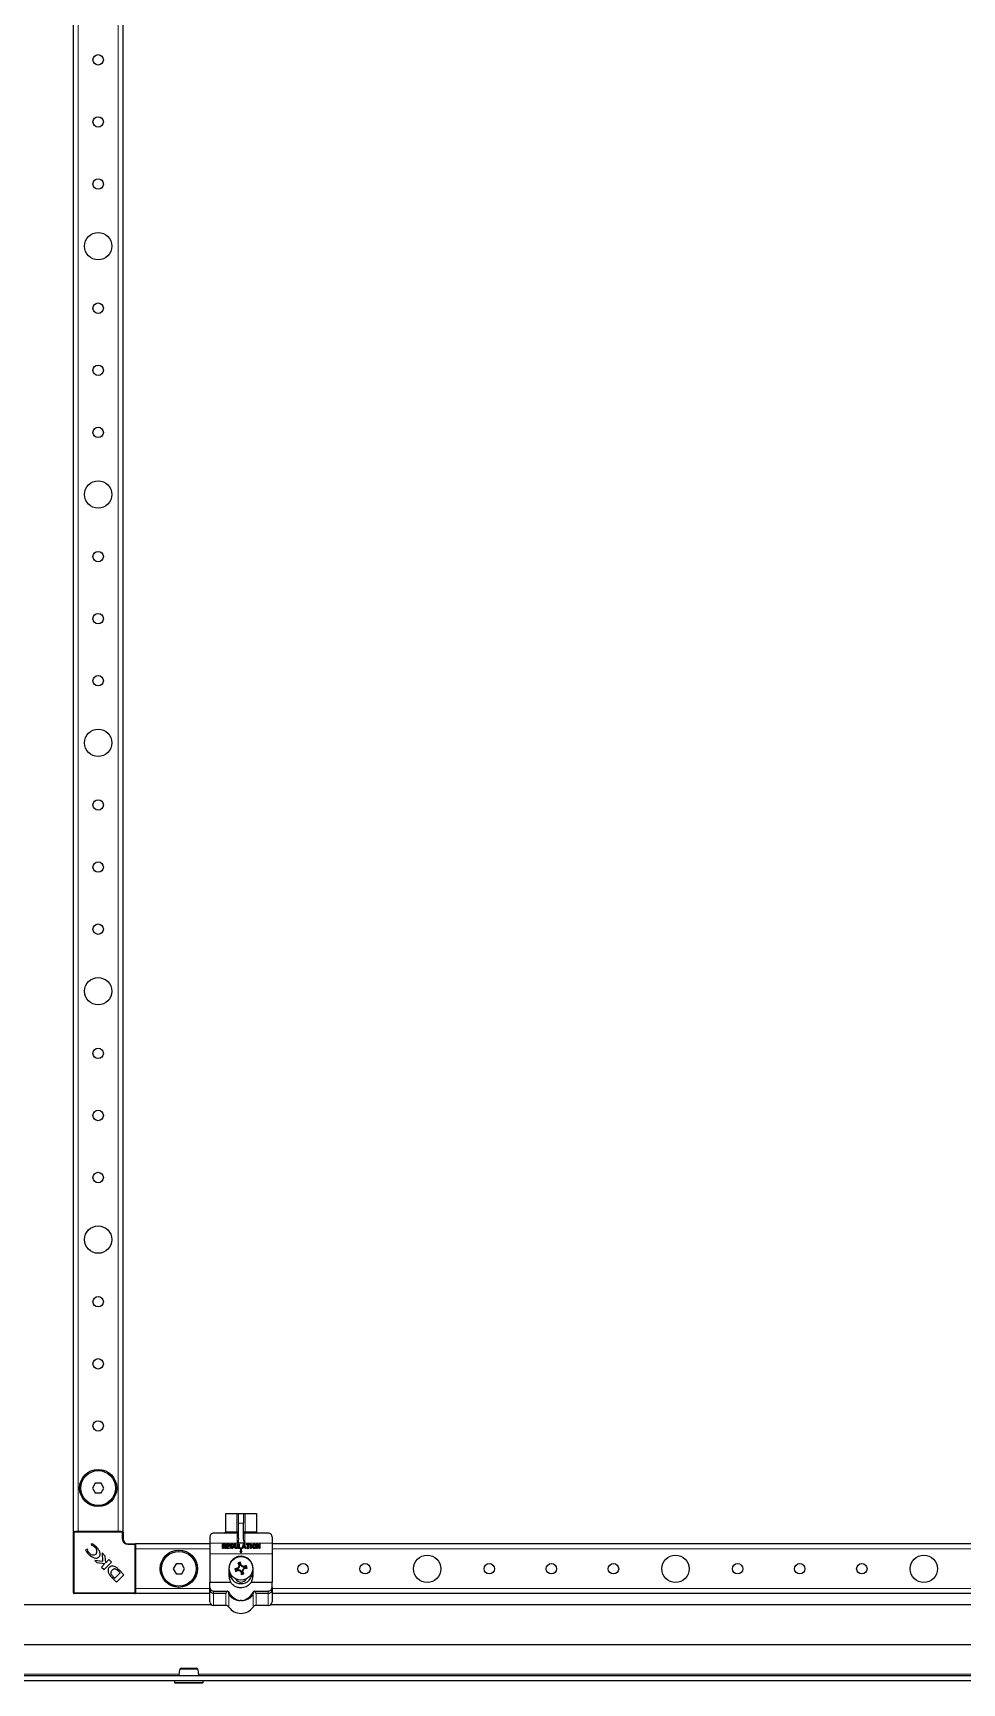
# Model space of a CAD drawing. Header units: millimetres. Extents: x -1685 to 3654, y -1920 to 1219.
# Drawn here: x -503 to -129, y -1093 to -428 of the extents above; entities that cross this region are included whole.
import ezdxf

# ---------------------------------------------------------------- set-up
doc = ezdxf.new("R2010")
doc.units = ezdxf.units.MM

msp = doc.modelspace()

# ---------------------------------------------------------------- linework, layer by layer
at = {"color": 7, "linetype": 'Continuous', "lineweight": 25}
for p, q in [((-486.59, -1031.67), (-486.59, 803.33)), ((-466.59, -1031.67), (-466.59, 803.33)), ((-477.74, -1012.17), (-478.89, -1014.17)), ((-478.89, -1014.17), (-477.74, -1016.17)), ((-475.43, -1012.17), (-477.74, -1012.17)), ((-477.74, -1016.17), (-475.43, -1016.17)), ((-474.28, -1014.17), (-475.43, -1012.17)), ((-475.43, -1016.17), (-474.28, -1014.17)), ((-425.34, -1024.37), (-425.34, -1031.87)), ((-425.34, -1024.37), (-420.81, -1024.37)), ((-420.81, -1024.37), (-420.09, -1024.37)), ((-420.09, -1024.37), (-418.09, -1024.37)), ((-420.09, -1028.37), (-420.09, -1024.37)), ((-420.09, -1034.31), (-420.09, -1028.37)), ((-418.09, -1024.37), (-418.09, -1028.37)), ((-418.09, -1024.37), (-417.36, -1024.37)), ((-418.09, -1034.31), (-418.09, -1028.37)), ((-417.36, -1024.37), (-412.84, -1024.37)), ((-412.84, -1024.37), (-412.84, -1031.87)), ((-486.29, -1031.67), (-486.59, -1031.67)), ((-486.59, -1056.37), (-486.59, -1031.97)), ((-486.29, -1031.67), (-485.64, -1031.67)), ((-484.59, -1031.67), (-485.64, -1031.67)), ((-468.59, -1031.67), (-484.59, -1031.67)), ((-467.53, -1031.67), (-468.59, -1031.67)), ((-467.53, -1031.67), (-466.89, -1031.67)), ((-466.59, -1031.67), (-466.89, -1031.67)), ((-466.59, -1031.97), (-466.59, -1034.67)), ((-431.59, -1033.87), (-431.59, -1036.37)), ((-420.59, -1032.37), (-430.09, -1032.37)), ((-408.09, -1032.37), (-417.59, -1032.37)), ((-406.59, -1033.87), (-406.59, -1036.37)), ((-481.04, -1038.73), (-481.73, -1039.07)), ((-480.9, -1038.87), (-481.04, -1038.73)), ((-478.96, -1036.67), (-479.47, -1036.92)), ((-479.47, -1036.92), (-479.36, -1037.03)), ((-475, -1040.3), (-474.82, -1043.77)), ((-473.71, -1041.58), (-475, -1040.3)), ((-473.54, -1044.24), (-473.71, -1041.58)), ((-464.59, -1036.67), (-461.89, -1036.67)), ((-431.59, -1036.67), (-461.59, -1036.67)), ((-461.59, -1036.67), (-461.59, -1036.97)), ((-461.59, -1036.97), (-461.59, -1037.62)), ((-461.59, -1037.62), (-461.59, -1038.67)), ((-461.59, -1038.67), (-461.59, -1054.67)), ((-431.59, -1036.37), (-431.59, -1040.62)), ((-431.59, -1040.62), (-431.59, -1052.12)), ((-426.49, -1038.38), (-426.49, -1036.72)), ((-426.49, -1036.72), (-425.74, -1036.72)), ((-425.73, -1036.98), (-426.23, -1036.98)), ((-426.23, -1036.98), (-426.23, -1037.49)), ((-426.23, -1037.49), (-425.64, -1037.49)), ((-425.94, -1037.75), (-426.23, -1037.75)), ((-426.23, -1037.75), (-426.23, -1038.38)), ((-425.45, -1038.46), (-425.94, -1037.75)), ((-425.63, -1037.75), (-425.23, -1038.32)), ((-424.89, -1038.49), (-424.89, -1036.72)), ((-424.89, -1036.72), (-423.82, -1036.72)), ((-423.82, -1038.49), (-424.89, -1038.49)), ((-423.82, -1036.98), (-424.62, -1036.98)), ((-424.62, -1036.98), (-424.62, -1037.39)), ((-424.62, -1037.39), (-423.88, -1037.39)), ((-423.88, -1037.66), (-424.62, -1037.66)), ((-424.62, -1037.66), (-424.62, -1038.23)), ((-424.62, -1038.23), (-423.82, -1038.23)), ((-422.55, -1037.56), (-422.06, -1037.56)), ((-422.35, -1037.82), (-422.55, -1037.82)), ((-422.06, -1037.56), (-422.06, -1037.86)), ((-421.63, -1037.91), (-421.63, -1036.83)), ((-421.36, -1036.83), (-421.36, -1037.91)), ((-420.62, -1037.89), (-420.62, -1036.83)), ((-420.36, -1036.83), (-420.36, -1037.9)), ((-420.07, -1038.52), (-420.07, -1036.86)), ((-419, -1038.52), (-420.07, -1038.52)), ((-419.8, -1036.86), (-419.8, -1038.25)), ((-419.8, -1038.25), (-419.01, -1038.25)), ((-419.59, -1039.72), (-419.09, -1040.22)), ((-419.34, -1039.72), (-419.59, -1039.72)), ((-418.84, -1038.72), (-419.34, -1038.72)), ((-419.34, -1038.72), (-419.34, -1039.72)), ((-419.09, -1040.22), (-418.59, -1039.72)), ((-418.84, -1039.72), (-418.84, -1038.72)), ((-418.59, -1039.72), (-418.84, -1039.72)), ((-418.65, -1038.34), (-418.07, -1036.81)), ((-418.31, -1038.18), (-418.4, -1038.43)), ((-417.5, -1038.18), (-418.31, -1038.18)), ((-417.91, -1037.05), (-418.22, -1037.92)), ((-418.22, -1037.92), (-417.59, -1037.92)), ((-417.59, -1037.92), (-417.91, -1037.05)), ((-417.75, -1036.83), (-417.16, -1038.34)), ((-417.4, -1038.42), (-417.5, -1038.18)), ((-416.82, -1036.72), (-415.7, -1036.72)), ((-416.4, -1036.98), (-416.82, -1036.98)), ((-416.4, -1038.45), (-416.4, -1036.98)), ((-416.09, -1036.98), (-416.09, -1038.45)), ((-415.7, -1036.98), (-416.09, -1036.98)), ((-415.23, -1038.38), (-415.23, -1036.85)), ((-414.96, -1036.85), (-414.96, -1038.38)), ((-412.81, -1038.38), (-412.81, -1036.82)), ((-411.7, -1038.41), (-412.54, -1037.14)), ((-412.54, -1037.14), (-412.54, -1038.38)), ((-412.53, -1036.78), (-411.73, -1038.01)), ((-411.73, -1038.01), (-411.73, -1036.83)), ((-411.46, -1036.83), (-411.46, -1038.39)), ((-406.59, -1036.37), (-406.59, -1040.62)), ((173.41, -1036.67), (-406.59, -1036.67)), ((-406.59, -1040.62), (-406.59, -1052.12)), ((-477.92, -1043.3), (-477.12, -1044.09)), ((-474.82, -1043.77), (-477.92, -1043.3)), ((-477.12, -1044.09), (-473.85, -1044.58)), ((-473.85, -1044.58), (-475.24, -1045.97)), ((-475.24, -1045.97), (-474.2, -1047.02)), ((-474.2, -1047.02), (-471.24, -1044.06)), ((-472.29, -1043), (-473.54, -1044.24)), ((-471.24, -1044.06), (-472.29, -1043)), ((-469.89, -1050.5), (-467.71, -1048.32)), ((-469.19, -1052.02), (-466.23, -1049.06)), ((-467.71, -1048.32), (-468.39, -1047.66)), ((-468.12, -1047.17), (-468.14, -1047.15)), ((-466.23, -1049.06), (-468.12, -1047.17)), ((-445.24, -1044.67), (-446.39, -1046.67)), ((-446.39, -1046.67), (-445.24, -1048.67)), ((-442.93, -1044.67), (-445.24, -1044.67)), ((-445.24, -1048.67), (-442.93, -1048.67)), ((-441.78, -1046.67), (-442.93, -1044.67)), ((-442.93, -1048.67), (-441.78, -1046.67)), ((-423.94, -1046.52), (-423.94, -1049.52)), ((-423.74, -1048.02), (-423.94, -1048.02)), ((-421.29, -1046.85), (-421.55, -1046.66)), ((-421.29, -1046.85), (-420.49, -1046.82)), ((-421.12, -1047.43), (-421.29, -1046.85)), ((-421.12, -1047.43), (-421.24, -1047.73)), ((-420.43, -1047.03), (-421.12, -1047.43)), ((-420.49, -1046.82), (-420.59, -1046.59)), ((-420.49, -1046.82), (-419.82, -1046.11)), ((-420.43, -1047.03), (-420.4, -1047.27)), ((-419.49, -1047.26), (-420.43, -1047.03)), ((-419.99, -1044.48), (-420.3, -1044.36)), ((-419.82, -1046.11), (-420.03, -1046)), ((-419.99, -1044.48), (-419.41, -1044.31)), ((-419.59, -1045.17), (-419.99, -1044.48)), ((-419.59, -1045.17), (-419.83, -1045.21)), ((-419.82, -1046.11), (-419.59, -1045.17)), ((-419.49, -1047.26), (-419.61, -1047.47)), ((-418.79, -1047.93), (-419.49, -1047.26)), ((-419.41, -1044.31), (-419.22, -1044.05)), ((-419.41, -1044.31), (-419.38, -1045.11)), ((-419.38, -1045.11), (-419.16, -1045.01)), ((-419.38, -1045.11), (-418.68, -1045.78)), ((-418.79, -1047.93), (-419.01, -1048.03)), ((-418.76, -1048.72), (-418.95, -1048.99)), ((-418.76, -1048.72), (-418.79, -1047.93)), ((-418.18, -1048.55), (-418.76, -1048.72)), ((-418.68, -1045.78), (-418.57, -1045.57)), ((-418.68, -1045.78), (-417.74, -1046.01)), ((-418.35, -1046.92), (-418.58, -1047.86)), ((-418.58, -1047.86), (-418.34, -1047.83)), ((-418.58, -1047.86), (-418.18, -1048.55)), ((-417.68, -1046.22), (-418.35, -1046.92)), ((-418.35, -1046.92), (-418.14, -1047.04)), ((-418.18, -1048.55), (-417.87, -1048.67)), ((-417.74, -1046.01), (-417.77, -1045.77)), ((-417.74, -1046.01), (-417.05, -1045.61)), ((-416.88, -1046.19), (-417.68, -1046.22)), ((-417.68, -1046.22), (-417.58, -1046.44)), ((-417.05, -1045.61), (-416.93, -1045.31)), ((-417.05, -1045.61), (-416.88, -1046.19)), ((-416.88, -1046.19), (-416.62, -1046.38)), ((-414.24, -1048.02), (-414.44, -1048.02)), ((-414.24, -1049.52), (-414.24, -1046.52)), ((-471.18, -1050.03), (-469.19, -1052.02)), ((-470.64, -1049.78), (-469.89, -1050.5)), ((-461.59, -1054.67), (-461.59, -1055.72)), ((-461.59, -1055.72), (-461.59, -1056.37)), ((-431.59, -1054.26), (-431.59, -1052.12)), ((-431.59, -1052.12), (-423.18, -1052.12)), ((-431.59, -1055.17), (-431.59, -1054.26)), ((-431.59, -1059.97), (-431.59, -1055.17)), ((-430.09, -1055.66), (-424.57, -1055.66)), ((-414.99, -1052.12), (-406.59, -1052.12)), ((-413.6, -1055.66), (-408.09, -1055.66)), ((-406.59, -1054.26), (-406.59, -1052.12)), ((-406.59, -1054.26), (-406.59, -1055.17)), ((-406.59, -1055.17), (-406.59, -1059.97)), ((-430.99, -1061.17), (-531.34, -1061.17)), ((-461.89, -1056.67), (-486.29, -1056.67)), ((-461.59, -1056.37), (-461.59, -1056.67)), ((-431.59, -1056.67), (-461.59, -1056.67)), ((-430.09, -1056.55), (-425.18, -1056.55)), ((-425.18, -1061.47), (-430.09, -1061.47)), ((-413, -1056.55), (-408.09, -1056.55)), ((-408.09, -1061.47), (-413, -1061.47)), ((198.91, -1061.17), (-407.19, -1061.17)), ((173.41, -1056.67), (-406.59, -1056.67)), ((-534.09, -1077.17), (198.91, -1077.17)), ((-539.79, -1089.67), (250.61, -1089.67)), ((-539.79, -1091.67), (250.61, -1091.67)), ((-445.84, -1091.67), (-445.84, -1092.42)), ((-443.09, -1092.67), (-445.59, -1092.67)), ((-434.59, -1092.67), (-443.09, -1092.67)), ((-434.34, -1092.42), (-434.34, -1091.67))]:
    msp.add_line(p, q, dxfattribs=at)
at = {"color": 8, "linetype": 'Continuous', "lineweight": 18}
for p, q in [((-484.59, -1031.67), (-484.59, 803.33)), ((-468.59, -1031.67), (-468.59, 803.33)), ((-420.81, -1031.87), (-420.81, -1024.37)), ((-418.09, -1028.37), (-420.09, -1028.37)), ((-417.36, -1024.37), (-417.36, -1031.87)), ((-486.59, -1031.97), (-486.29, -1031.97)), ((-486.29, -1031.67), (-486.29, -1031.97)), ((-486.29, -1031.97), (-486.29, -1056.37)), ((-466.89, -1031.97), (-486.29, -1031.97)), ((-466.89, -1031.67), (-466.89, -1031.97)), ((-466.89, -1034.67), (-466.89, -1031.97)), ((-466.89, -1031.97), (-466.59, -1031.97)), ((-466.59, -1034.67), (-466.89, -1034.67)), ((-425.34, -1031.87), (-420.81, -1031.87)), ((-420.81, -1031.87), (-420.09, -1031.87)), ((-420.59, -1036.37), (-420.59, -1032.37)), ((-420.09, -1036.37), (-420.09, -1034.31)), ((-418.09, -1031.87), (-417.36, -1031.87)), ((-417.59, -1032.37), (-417.59, -1036.3)), ((-417.36, -1031.87), (-412.84, -1031.87)), ((-464.59, -1036.67), (-464.59, -1036.97)), ((-461.89, -1036.97), (-464.59, -1036.97)), ((-461.89, -1036.67), (-461.89, -1036.97)), ((-461.89, -1056.37), (-461.89, -1036.97)), ((-461.89, -1036.97), (-461.59, -1036.97)), ((-431.59, -1038.67), (-461.59, -1038.67)), ((-420.59, -1036.37), (-431.59, -1036.37)), ((-406.59, -1040.62), (-431.59, -1040.62)), ((-406.59, -1036.37), (-420.09, -1036.37)), ((173.41, -1038.67), (-406.59, -1038.67)), ((-431.59, -1054.67), (-461.59, -1054.67)), ((-430.09, -1055.66), (-430.09, -1056.55)), ((-408.09, -1056.55), (-408.09, -1055.66)), ((173.41, -1054.67), (-406.59, -1054.67)), ((-486.29, -1056.37), (-486.59, -1056.37)), ((-486.29, -1056.37), (-461.89, -1056.37)), ((-486.29, -1056.37), (-486.29, -1056.67)), ((-461.89, -1056.37), (-461.89, -1056.67)), ((-461.89, -1056.37), (-461.59, -1056.37)), ((-430.09, -1056.55), (-430.09, -1061.47)), ((-425.18, -1061.47), (-425.18, -1056.55)), ((-423.94, -1057.15), (-423.94, -1062.12)), ((-414.23, -1062.12), (-414.23, -1057.15)), ((-413, -1056.55), (-413, -1061.47)), ((-408.09, -1061.47), (-408.09, -1056.55)), ((-444.06, -1089.07), (-539.49, -1089.07)), ((146.94, -1089.07), (-436.11, -1089.07)), ((-445.84, -1092.42), (-443.23, -1092.42)), ((-443.23, -1092.42), (-434.34, -1092.42))]:
    msp.add_line(p, q, dxfattribs=at)
at = {"color": 8, "linetype": 'Continuous', "lineweight": 18, "flags": 128}
for points in [[(-420.81, -1031.87), (-420.81, -1031.97), (-420.82, -1032.06), (-420.83, -1032.15), (-420.85, -1032.22), (-420.87, -1032.28), (-420.89, -1032.33), (-420.92, -1032.36), (-420.95, -1032.37)], [(-417.22, -1032.37), (-417.25, -1032.36), (-417.28, -1032.33), (-417.3, -1032.28), (-417.32, -1032.22), (-417.34, -1032.15), (-417.35, -1032.06), (-417.36, -1031.97), (-417.36, -1031.87)]]:
    msp.add_lwpolyline(points, dxfattribs=at)
at = {"color": 7, "linetype": 'Continuous', "lineweight": 25}
for centre, radius in [((-476.59, -439.17), 2.1), ((-476.59, -464.17), 2.1), ((-476.59, -489.17), 2.1), ((-476.59, -514.17), 5.5), ((-476.59, -539.17), 2.1), ((-476.59, -564.17), 2.1), ((-476.59, -589.17), 2.1), ((-476.59, -614.17), 5.5), ((-476.59, -639.17), 2.1), ((-476.59, -664.17), 2.1), ((-476.59, -689.17), 2.1), ((-476.59, -714.17), 5.5), ((-476.59, -739.17), 2.1), ((-476.59, -764.17), 2.1), ((-476.59, -789.17), 2.1), ((-476.59, -814.17), 5.5), ((-476.59, -839.17), 2.1), ((-476.59, -864.17), 2.1), ((-476.59, -889.17), 2.1), ((-476.59, -914.17), 5.5), ((-476.59, -939.17), 2.1), ((-476.59, -964.17), 2.1), ((-476.59, -989.17), 2.1), ((-476.59, -1014.17), 7.5), ((-476.59, -1014.17), 7), ((-444.09, -1046.67), 7.5), ((-444.09, -1046.67), 7), ((-419.09, -1046.52), 4.75), ((-344.09, -1046.67), 5.5), ((-244.09, -1046.67), 5.5), ((-144.09, -1046.67), 5.5), ((-394.09, -1046.67), 2.1), ((-369.09, -1046.67), 2.1), ((-319.09, -1046.67), 2.1), ((-294.09, -1046.67), 2.1), ((-269.09, -1046.67), 2.1), ((-219.09, -1046.67), 2.1), ((-194.09, -1046.67), 2.1), ((-169.09, -1046.67), 2.1)]:
    msp.add_circle(centre, radius, dxfattribs=at)
for centre, radius, start, end in [((-486.29, -1031.97), 0.3, 90, 180), ((-466.89, -1031.97), 0.3, 0, 90), ((-464.59, -1034.67), 2, 180, 270), ((-425.84, -1031.87), 0.5, 270, 0), ((-420.59, -1031.87), 0.5, 270, 0), ((-417.59, -1031.87), 0.5, 180, 270), ((-412.34, -1031.87), 0.5, 180, 270), ((-478.59, -1039.16), 1.97, 218.45405, 305.887), ((-478.99, -1039.59), 1.94, 323.30966, 52.34638), ((-461.89, -1036.97), 0.3, 0, 90), ((-467.98, -1046.37), 4.87, 200.34448, 228.77765), ((-466.16, -1045.59), 6.12, 216.98881, 223.07444), ((-419.09, -1048.02), 4.65, 180, 0), ((-416.53, -1115.52), 69.05, 93.37692, 94.17677), ((-349.52, -1026.23), 74.88, 195.834, 196.69066), ((-454.03, -986.96), 69.05, 298.34789, 299.14773), ((-365.22, -1098.07), 75.61, 136.47108, 137.0889), ((-401.38, -974.09), 75.61, 255.43576, 256.05358), ((-398.79, -1116.09), 74.88, 105.834, 106.69066), ((-359.53, -1011.58), 69.05, 208.34789, 209.14773), ((-346.65, -1064.22), 75.61, 165.43576, 166.05358), ((-367.53, -992.65), 75.61, 226.47108, 227.0889), ((-488.09, -1049.08), 69.05, 3.37692, 4.17677), ((-470.64, -1100.39), 75.61, 46.47108, 47.0889), ((-350.09, -1043.96), 69.05, 183.37692, 184.17677), ((-439.38, -976.95), 74.88, 285.834, 286.69066), ((-436.79, -1118.95), 75.61, 75.43576, 76.05358), ((-491.52, -1028.82), 75.61, 345.43576, 346.05358), ((-478.64, -1081.46), 69.05, 28.34789, 29.14773), ((-472.96, -994.97), 75.61, 316.47108, 317.0889), ((-384.15, -1106.07), 69.05, 118.34789, 119.14773), ((-421.65, -977.52), 69.05, 273.37692, 274.17677), ((-488.65, -1066.81), 74.88, 15.834, 16.69066), ((-419.09, -1049.52), 2.5, 209.1764, 330.8236), ((-486.29, -1056.37), 0.3, 180, 270), ((-461.89, -1056.37), 0.3, 270, 0), ((-430.09, -1059.97), 1.5, 180, 270), ((-425.18, -1062.97), 1.5, 34.56043, 90), ((-419.09, -1058.77), 5.89, 214.56043, 325.43957), ((-413, -1062.97), 1.5, 90, 145.43957), ((-408.09, -1059.97), 1.5, 270, 0), ((-443.2, -1087.17), 0.5, 89.96367, 164.83397), ((-436.97, -1087.17), 0.5, 15.24646, 90.04596), ((-445.59, -1092.42), 0.25, 180, 270), ((-434.59, -1092.42), 0.25, 270, 0)]:
    msp.add_arc(centre, radius, start, end, dxfattribs=at)
at = {"color": 8, "linetype": 'Continuous', "lineweight": 18}
msp.add_arc((-464.59, -1034.67), 2.3, 180, 270, dxfattribs=at)
at = {"color": 7, "linetype": 'Continuous', "lineweight": 25}
msp.add_ellipse((15009.09, -1036.37), major_axis=(15429.18, 0), ratio=0.000259, start_param=3.123591, end_param=3.141593, dxfattribs=at)
for points, knots in [([(-430.09, -1032.37), (-430.09, -1032.37), (-430.16, -1032.37), (-430.51, -1032.39), (-431.04, -1032.63), (-431.5, -1033.21), (-431.56, -1033.68), (-431.59, -1033.87)], [0, 0, 0, 0, 0.003231, 0.101221, 0.514725, 0.80586, 1, 1, 1, 1]), ([(-420.09, -1034.31), (-420.12, -1034.64), (-420.2, -1035.35), (-420.46, -1036.01), (-420.58, -1036.36), (-420.59, -1036.37)], [0, 0, 0, 0, 0.475461, 0.994056, 1, 1, 1, 1]), ([(-417.59, -1036.3), (-417.59, -1036.3), (-417.59, -1036.3), (-417.6, -1036.29), (-417.61, -1036.27), (-417.64, -1036.19), (-417.76, -1035.86), (-417.99, -1035.23), (-418.05, -1034.63), (-418.09, -1034.31)], [0, 0, 0, 0, 0.00167, 0.003889, 0.009531, 0.034361, 0.132751, 0.526214, 1, 1, 1, 1]), ([(-406.59, -1033.87), (-406.61, -1033.68), (-406.67, -1033.21), (-407.13, -1032.63), (-407.66, -1032.39), (-408.01, -1032.37), (-408.08, -1032.37), (-408.09, -1032.37)], [0, 0, 0, 0, 0.19414, 0.485275, 0.898779, 0.996769, 1, 1, 1, 1]), ([(-481.73, -1039.07), (-481.55, -1039.4), (-481.21, -1040.03), (-480.72, -1040.56), (-480.49, -1040.8)], [0, 0, 0, 0, 0.5368, 1, 1, 1, 1]), ([(-480.13, -1040.38), (-480.35, -1040.12), (-480.73, -1039.68), (-480.85, -1039.11), (-480.9, -1038.87)], [0, 0, 0, 0, 0.579608, 1, 1, 1, 1]), ([(-480.49, -1040.8), (-480.12, -1041.13), (-479.42, -1041.74), (-478.25, -1042.29), (-477.31, -1042.43), (-476.67, -1042.28), (-476.44, -1042.09), (-476.33, -1042)], [0, 0, 0, 0, 0.315674, 0.58952, 0.813199, 0.909026, 1, 1, 1, 1]), ([(-479.36, -1037.03), (-479.05, -1037.17), (-478.47, -1037.44), (-478.01, -1037.86), (-477.81, -1038.06)], [0, 0, 0, 0, 0.547643, 1, 1, 1, 1]), ([(-477.45, -1037.77), (-477.71, -1037.53), (-478.18, -1037.1), (-478.73, -1036.8), (-478.96, -1036.67)], [0, 0, 0, 0, 0.577653, 1, 1, 1, 1]), ([(-476.33, -1042), (-476.19, -1041.84), (-475.91, -1041.51), (-475.74, -1040.81), (-475.87, -1039.93), (-476.44, -1038.86), (-477.08, -1038.17), (-477.45, -1037.77)], [0, 0, 0, 0, 0.130532, 0.266031, 0.423997, 0.666819, 1, 1, 1, 1]), ([(-426.37, -1038.52), (-426.39, -1038.52), (-426.43, -1038.51), (-426.47, -1038.48), (-426.49, -1038.43), (-426.49, -1038.4), (-426.49, -1038.38)], [0, 0, 0, 0, 0.280437, 0.558281, 0.778899, 1, 1, 1, 1]), ([(-426.23, -1038.38), (-426.23, -1038.41), (-426.23, -1038.45), (-426.27, -1038.5), (-426.32, -1038.52), (-426.36, -1038.52), (-426.37, -1038.52)], [0, 0, 0, 0, 0.280498, 0.558325, 0.778868, 1, 1, 1, 1]), ([(-425.74, -1036.72), (-425.66, -1036.73), (-425.52, -1036.74), (-425.41, -1036.82), (-425.36, -1036.86)], [0, 0, 0, 0, 0.559747, 1, 1, 1, 1]), ([(-425.54, -1037.05), (-425.58, -1037.03), (-425.63, -1036.99), (-425.7, -1036.99), (-425.73, -1036.98)], [0, 0, 0, 0, 0.559136, 1, 1, 1, 1]), ([(-425.64, -1037.49), (-425.62, -1037.48), (-425.58, -1037.48), (-425.55, -1037.45), (-425.54, -1037.44)], [0, 0, 0, 0, 0.5581742, 1, 1, 1, 1]), ([(-425.4, -1037.66), (-425.44, -1037.69), (-425.51, -1037.74), (-425.6, -1037.75), (-425.63, -1037.75)], [0, 0, 0, 0, 0.56031, 1, 1, 1, 1]), ([(-425.46, -1037.25), (-425.47, -1037.2), (-425.47, -1037.13), (-425.52, -1037.08), (-425.54, -1037.05)], [0, 0, 0, 0, 0.5596918, 1, 1, 1, 1]), ([(-425.54, -1037.44), (-425.52, -1037.43), (-425.5, -1037.4), (-425.47, -1037.33), (-425.46, -1037.28), (-425.46, -1037.25)], [0, 0, 0, 0, 0.279917, 0.56006, 1, 1, 1, 1]), ([(-425.35, -1038.52), (-425.36, -1038.52), (-425.38, -1038.52), (-425.42, -1038.5), (-425.44, -1038.48), (-425.45, -1038.46)], [0, 0, 0, 0, 0.28022, 0.561305, 1, 1, 1, 1]), ([(-425.2, -1037.25), (-425.21, -1037.34), (-425.22, -1037.5), (-425.34, -1037.61), (-425.4, -1037.66)], [0, 0, 0, 0, 0.559457, 1, 1, 1, 1]), ([(-425.36, -1036.86), (-425.31, -1036.92), (-425.21, -1037.03), (-425.2, -1037.18), (-425.2, -1037.25)], [0, 0, 0, 0, 0.558947, 1, 1, 1, 1]), ([(-425.2, -1038.39), (-425.2, -1038.41), (-425.21, -1038.45), (-425.25, -1038.49), (-425.3, -1038.52), (-425.33, -1038.52), (-425.35, -1038.52)], [0, 0, 0, 0, 0.278138, 0.558544, 0.779161, 1, 1, 1, 1]), ([(-425.23, -1038.32), (-425.22, -1038.33), (-425.2, -1038.35), (-425.2, -1038.38), (-425.2, -1038.39)], [0, 0, 0, 0, 0.561079, 1, 1, 1, 1]), ([(-414.24, -1046.52), (-414.28, -1046.02), (-414.37, -1045.01), (-415.14, -1043.54), (-416.33, -1042.42), (-417.79, -1041.75), (-419.41, -1041.59), (-421.01, -1041.97), (-422.39, -1042.85), (-423.38, -1044.09), (-423.87, -1045.39), (-423.92, -1046.18), (-423.94, -1046.52)], [0, 0, 0, 0, 0.108524, 0.217459, 0.318088, 0.417791, 0.519828, 0.622975, 0.725929, 0.827131, 0.926323, 1, 1, 1, 1]), ([(-423.88, -1037.39), (-423.85, -1037.39), (-423.81, -1037.39), (-423.75, -1037.42), (-423.73, -1037.47), (-423.72, -1037.51), (-423.72, -1037.52)], [0, 0, 0, 0, 0.280945, 0.559897, 0.779525, 1, 1, 1, 1]), ([(-423.72, -1037.52), (-423.72, -1037.55), (-423.73, -1037.59), (-423.78, -1037.65), (-423.84, -1037.65), (-423.88, -1037.66)], [0, 0, 0, 0, 0.281099, 0.559768, 1, 1, 1, 1]), ([(-423.82, -1036.72), (-423.8, -1036.72), (-423.76, -1036.72), (-423.7, -1036.75), (-423.67, -1036.8), (-423.67, -1036.84), (-423.67, -1036.85)], [0, 0, 0, 0, 0.280872, 0.559701, 0.779382, 1, 1, 1, 1]), ([(-423.67, -1036.85), (-423.67, -1036.87), (-423.68, -1036.92), (-423.73, -1036.98), (-423.79, -1036.98), (-423.82, -1036.98)], [0, 0, 0, 0, 0.2810527, 0.5596626, 1, 1, 1, 1]), ([(-423.82, -1038.23), (-423.8, -1038.23), (-423.76, -1038.23), (-423.7, -1038.26), (-423.67, -1038.31), (-423.67, -1038.35), (-423.67, -1038.36)], [0, 0, 0, 0, 0.280912, 0.559714, 0.779499, 1, 1, 1, 1]), ([(-423.67, -1038.36), (-423.67, -1038.38), (-423.68, -1038.43), (-423.73, -1038.49), (-423.79, -1038.49), (-423.82, -1038.49)], [0, 0, 0, 0, 0.2812138, 0.5599009, 1, 1, 1, 1]), ([(-423.33, -1037.62), (-423.32, -1037.49), (-423.31, -1037.24), (-423.19, -1037.04), (-423.13, -1036.95)], [0, 0, 0, 0, 0.56034, 1, 1, 1, 1]), ([(-423.14, -1038.23), (-423.2, -1038.12), (-423.31, -1037.93), (-423.32, -1037.72), (-423.33, -1037.62)], [0, 0, 0, 0, 0.559347, 1, 1, 1, 1]), ([(-422.61, -1038.52), (-422.67, -1038.51), (-422.79, -1038.51), (-422.98, -1038.41), (-423.08, -1038.3), (-423.14, -1038.23)], [0, 0, 0, 0, 0.280314, 0.560507, 1, 1, 1, 1]), ([(-423.13, -1036.95), (-423.06, -1036.87), (-422.92, -1036.72), (-422.73, -1036.71), (-422.64, -1036.7)], [0, 0, 0, 0, 0.559217, 1, 1, 1, 1]), ([(-422.65, -1036.96), (-422.69, -1036.96), (-422.76, -1036.97), (-422.88, -1037.05), (-423.04, -1037.26), (-423.05, -1037.48), (-423.06, -1037.62)], [0, 0, 0, 0, 0.125332, 0.250695, 0.500738, 1, 1, 1, 1]), ([(-423.06, -1037.62), (-423.06, -1037.71), (-423.05, -1037.86), (-422.98, -1037.99), (-422.95, -1038.05)], [0, 0, 0, 0, 0.55998, 1, 1, 1, 1]), ([(-422.95, -1038.05), (-422.9, -1038.11), (-422.81, -1038.22), (-422.68, -1038.25), (-422.62, -1038.25)], [0, 0, 0, 0, 0.5608576, 1, 1, 1, 1]), ([(-422.68, -1037.69), (-422.68, -1037.67), (-422.68, -1037.63), (-422.65, -1037.58), (-422.6, -1037.56), (-422.57, -1037.56), (-422.55, -1037.56)], [0, 0, 0, 0, 0.2806366, 0.5588901, 0.7791438, 1, 1, 1, 1]), ([(-422.55, -1037.82), (-422.57, -1037.82), (-422.61, -1037.82), (-422.66, -1037.79), (-422.68, -1037.74), (-422.68, -1037.71), (-422.68, -1037.69)], [0, 0, 0, 0, 0.280664, 0.558735, 0.779002, 1, 1, 1, 1]), ([(-422.46, -1037.01), (-422.49, -1036.99), (-422.55, -1036.96), (-422.62, -1036.96), (-422.65, -1036.96)], [0, 0, 0, 0, 0.558634, 1, 1, 1, 1]), ([(-422.64, -1036.7), (-422.57, -1036.7), (-422.45, -1036.7), (-422.34, -1036.76), (-422.29, -1036.79)], [0, 0, 0, 0, 0.560514, 1, 1, 1, 1]), ([(-422.62, -1038.25), (-422.59, -1038.25), (-422.53, -1038.25), (-422.43, -1038.2), (-422.4, -1038.13), (-422.38, -1038.09)], [0, 0, 0, 0, 0.281265, 0.561609, 1, 1, 1, 1]), ([(-422.27, -1038.39), (-422.32, -1038.43), (-422.43, -1038.51), (-422.56, -1038.52), (-422.61, -1038.52)], [0, 0, 0, 0, 0.558998, 1, 1, 1, 1]), ([(-422.36, -1037.12), (-422.37, -1037.1), (-422.4, -1037.06), (-422.44, -1037.02), (-422.46, -1037.01)], [0, 0, 0, 0, 0.560467, 1, 1, 1, 1]), ([(-422.38, -1038.09), (-422.37, -1038.04), (-422.35, -1037.95), (-422.35, -1037.86), (-422.35, -1037.82)], [0, 0, 0, 0, 0.559597, 1, 1, 1, 1]), ([(-422.25, -1037.18), (-422.27, -1037.18), (-422.32, -1037.17), (-422.34, -1037.14), (-422.36, -1037.12)], [0, 0, 0, 0, 0.5580387, 1, 1, 1, 1]), ([(-422.29, -1036.79), (-422.26, -1036.82), (-422.19, -1036.87), (-422.14, -1036.94), (-422.12, -1036.97)], [0, 0, 0, 0, 0.559542, 1, 1, 1, 1]), ([(-422.06, -1037.86), (-422.06, -1037.97), (-422.08, -1038.17), (-422.21, -1038.33), (-422.27, -1038.39)], [0, 0, 0, 0, 0.560493, 1, 1, 1, 1]), ([(-422.09, -1037.06), (-422.1, -1037.08), (-422.11, -1037.12), (-422.15, -1037.16), (-422.2, -1037.18), (-422.23, -1037.18), (-422.25, -1037.18)], [0, 0, 0, 0, 0.277709, 0.558209, 0.77892, 1, 1, 1, 1]), ([(-422.12, -1036.97), (-422.11, -1036.99), (-422.1, -1037.01), (-422.09, -1037.04), (-422.09, -1037.06)], [0, 0, 0, 0, 0.560691, 1, 1, 1, 1]), ([(-421.63, -1036.83), (-421.63, -1036.81), (-421.62, -1036.77), (-421.6, -1036.72), (-421.55, -1036.7), (-421.52, -1036.7), (-421.51, -1036.7)], [0, 0, 0, 0, 0.280849, 0.55949, 0.779158, 1, 1, 1, 1]), ([(-421.41, -1038.38), (-421.48, -1038.31), (-421.61, -1038.17), (-421.62, -1037.99), (-421.63, -1037.91)], [0, 0, 0, 0, 0.558332, 1, 1, 1, 1]), ([(-421.51, -1036.7), (-421.49, -1036.7), (-421.44, -1036.7), (-421.39, -1036.73), (-421.37, -1036.78), (-421.36, -1036.81), (-421.36, -1036.83)], [0, 0, 0, 0, 0.28091, 0.559174, 0.779166, 1, 1, 1, 1]), ([(-420.97, -1038.52), (-421.06, -1038.52), (-421.22, -1038.51), (-421.35, -1038.42), (-421.41, -1038.38)], [0, 0, 0, 0, 0.55925, 1, 1, 1, 1]), ([(-421.36, -1037.91), (-421.36, -1037.97), (-421.35, -1038.07), (-421.28, -1038.15), (-421.24, -1038.18)], [0, 0, 0, 0, 0.5603128, 1, 1, 1, 1]), ([(-421.24, -1038.18), (-421.2, -1038.21), (-421.12, -1038.25), (-421.03, -1038.25), (-420.99, -1038.26)], [0, 0, 0, 0, 0.559441, 1, 1, 1, 1]), ([(-420.99, -1038.26), (-420.93, -1038.25), (-420.83, -1038.24), (-420.69, -1038.15), (-420.63, -1038.02), (-420.62, -1037.94), (-420.62, -1037.89)], [0, 0, 0, 0, 0.280935, 0.559487, 0.779245, 1, 1, 1, 1]), ([(-420.36, -1037.9), (-420.36, -1037.99), (-420.37, -1038.17), (-420.53, -1038.39), (-420.75, -1038.49), (-420.9, -1038.51), (-420.97, -1038.52)], [0, 0, 0, 0, 0.280416, 0.558636, 0.778958, 1, 1, 1, 1]), ([(-420.62, -1036.83), (-420.62, -1036.81), (-420.62, -1036.77), (-420.59, -1036.72), (-420.54, -1036.7), (-420.51, -1036.7), (-420.5, -1036.7)], [0, 0, 0, 0, 0.2809002, 0.5594983, 0.7791483, 1, 1, 1, 1]), ([(-420.5, -1036.7), (-420.48, -1036.7), (-420.44, -1036.7), (-420.38, -1036.73), (-420.36, -1036.78), (-420.36, -1036.81), (-420.36, -1036.83)], [0, 0, 0, 0, 0.280888, 0.559023, 0.779155, 1, 1, 1, 1]), ([(-420.07, -1036.86), (-420.07, -1036.84), (-420.07, -1036.8), (-420.04, -1036.75), (-419.99, -1036.72), (-419.96, -1036.72), (-419.95, -1036.72)], [0, 0, 0, 0, 0.280912, 0.559405, 0.779108, 1, 1, 1, 1]), ([(-419.95, -1036.72), (-419.93, -1036.72), (-419.88, -1036.72), (-419.83, -1036.76), (-419.81, -1036.81), (-419.81, -1036.84), (-419.8, -1036.86)], [0, 0, 0, 0, 0.280813, 0.559099, 0.77917, 1, 1, 1, 1]), ([(-419.01, -1038.25), (-418.98, -1038.26), (-418.94, -1038.26), (-418.89, -1038.28), (-418.86, -1038.33), (-418.85, -1038.37), (-418.85, -1038.39)], [0, 0, 0, 0, 0.280855, 0.559718, 0.779518, 1, 1, 1, 1]), ([(-418.85, -1038.39), (-418.85, -1038.41), (-418.86, -1038.45), (-418.91, -1038.51), (-418.97, -1038.52), (-419, -1038.52)], [0, 0, 0, 0, 0.281266, 0.560078, 1, 1, 1, 1]), ([(-418.65, -1038.39), (-418.65, -1038.38), (-418.65, -1038.37), (-418.65, -1038.35), (-418.65, -1038.34)], [0, 0, 0, 0, 0.5595043, 1, 1, 1, 1]), ([(-418.53, -1038.52), (-418.55, -1038.52), (-418.58, -1038.51), (-418.63, -1038.48), (-418.65, -1038.44), (-418.65, -1038.41), (-418.65, -1038.39)], [0, 0, 0, 0, 0.2795786, 0.5591942, 0.7795822, 1, 1, 1, 1]), ([(-418.4, -1038.43), (-418.41, -1038.44), (-418.42, -1038.47), (-418.46, -1038.51), (-418.5, -1038.52), (-418.53, -1038.52)], [0, 0, 0, 0, 0.2807697, 0.5608069, 1, 1, 1, 1]), ([(-418.07, -1036.81), (-418.06, -1036.79), (-418.05, -1036.75), (-418, -1036.71), (-417.95, -1036.7), (-417.92, -1036.7)], [0, 0, 0, 0, 0.281465, 0.561772, 1, 1, 1, 1]), ([(-417.92, -1036.7), (-417.9, -1036.7), (-417.86, -1036.7), (-417.79, -1036.74), (-417.76, -1036.79), (-417.75, -1036.83)], [0, 0, 0, 0, 0.281226, 0.561522, 1, 1, 1, 1]), ([(-417.29, -1038.52), (-417.3, -1038.52), (-417.33, -1038.51), (-417.38, -1038.48), (-417.39, -1038.45), (-417.4, -1038.42)], [0, 0, 0, 0, 0.280695, 0.560335, 1, 1, 1, 1]), ([(-417.14, -1038.39), (-417.15, -1038.41), (-417.16, -1038.45), (-417.2, -1038.49), (-417.24, -1038.52), (-417.27, -1038.52), (-417.29, -1038.52)], [0, 0, 0, 0, 0.278517, 0.558613, 0.779333, 1, 1, 1, 1]), ([(-417.16, -1038.34), (-417.15, -1038.35), (-417.15, -1038.37), (-417.14, -1038.39), (-417.14, -1038.39)], [0, 0, 0, 0, 0.560081, 1, 1, 1, 1]), ([(-416.95, -1036.85), (-416.95, -1036.83), (-416.95, -1036.79), (-416.91, -1036.74), (-416.86, -1036.72), (-416.83, -1036.72), (-416.82, -1036.72)], [0, 0, 0, 0, 0.280713, 0.558701, 0.779045, 1, 1, 1, 1]), ([(-416.82, -1036.98), (-416.84, -1036.98), (-416.88, -1036.98), (-416.93, -1036.95), (-416.95, -1036.9), (-416.95, -1036.87), (-416.95, -1036.85)], [0, 0, 0, 0, 0.28076, 0.558821, 0.778915, 1, 1, 1, 1]), ([(-416.26, -1038.59), (-416.28, -1038.59), (-416.32, -1038.59), (-416.37, -1038.55), (-416.4, -1038.5), (-416.4, -1038.47), (-416.4, -1038.45)], [0, 0, 0, 0, 0.280822, 0.559059, 0.779094, 1, 1, 1, 1]), ([(-416.09, -1038.45), (-416.09, -1038.48), (-416.09, -1038.52), (-416.16, -1038.59), (-416.22, -1038.59), (-416.26, -1038.59)], [0, 0, 0, 0, 0.280801, 0.559621, 1, 1, 1, 1]), ([(-415.7, -1036.72), (-415.68, -1036.72), (-415.63, -1036.72), (-415.57, -1036.75), (-415.54, -1036.8), (-415.54, -1036.84), (-415.54, -1036.85)], [0, 0, 0, 0, 0.280951, 0.559967, 0.779431, 1, 1, 1, 1]), ([(-415.54, -1036.85), (-415.54, -1036.87), (-415.54, -1036.92), (-415.6, -1036.98), (-415.66, -1036.98), (-415.7, -1036.98)], [0, 0, 0, 0, 0.281019, 0.559679, 1, 1, 1, 1]), ([(-415.23, -1036.85), (-415.23, -1036.83), (-415.22, -1036.79), (-415.2, -1036.75), (-415.15, -1036.72), (-415.12, -1036.72), (-415.11, -1036.72)], [0, 0, 0, 0, 0.280828, 0.559417, 0.779393, 1, 1, 1, 1]), ([(-415.11, -1038.52), (-415.13, -1038.52), (-415.16, -1038.51), (-415.21, -1038.48), (-415.22, -1038.43), (-415.23, -1038.4), (-415.23, -1038.38)], [0, 0, 0, 0, 0.280437, 0.558281, 0.778899, 1, 1, 1, 1]), ([(-415.11, -1036.72), (-415.09, -1036.72), (-415.04, -1036.72), (-414.99, -1036.75), (-414.97, -1036.8), (-414.96, -1036.84), (-414.96, -1036.85)], [0, 0, 0, 0, 0.280765, 0.559178, 0.779175, 1, 1, 1, 1]), ([(-414.96, -1038.38), (-414.96, -1038.41), (-414.97, -1038.45), (-415.01, -1038.5), (-415.06, -1038.52), (-415.09, -1038.52), (-415.11, -1038.52)], [0, 0, 0, 0, 0.280518, 0.5583, 0.778735, 1, 1, 1, 1]), ([(-414.51, -1037.62), (-414.5, -1037.49), (-414.49, -1037.27), (-414.38, -1037.08), (-414.34, -1036.99)], [0, 0, 0, 0, 0.5599138, 1, 1, 1, 1]), ([(-414.33, -1038.24), (-414.39, -1038.13), (-414.49, -1037.93), (-414.5, -1037.71), (-414.51, -1037.62)], [0, 0, 0, 0, 0.559149, 1, 1, 1, 1]), ([(-414.34, -1036.99), (-414.27, -1036.9), (-414.15, -1036.74), (-413.95, -1036.71), (-413.86, -1036.7)], [0, 0, 0, 0, 0.560137, 1, 1, 1, 1]), ([(-413.83, -1038.52), (-413.89, -1038.51), (-414, -1038.51), (-414.18, -1038.42), (-414.27, -1038.3), (-414.33, -1038.24)], [0, 0, 0, 0, 0.280367, 0.560574, 1, 1, 1, 1]), ([(-414.15, -1037.16), (-414.18, -1037.25), (-414.24, -1037.39), (-414.24, -1037.55), (-414.24, -1037.62)], [0, 0, 0, 0, 0.559075, 1, 1, 1, 1]), ([(-414.24, -1037.62), (-414.24, -1037.7), (-414.23, -1037.86), (-414.17, -1038), (-414.14, -1038.06)], [0, 0, 0, 0, 0.560273, 1, 1, 1, 1]), ([(-413.86, -1036.96), (-413.89, -1036.96), (-413.96, -1036.97), (-414.07, -1037.04), (-414.12, -1037.12), (-414.15, -1037.16)], [0, 0, 0, 0, 0.279832, 0.559843, 1, 1, 1, 1]), ([(-414.14, -1038.06), (-414.09, -1038.12), (-414.02, -1038.23), (-413.89, -1038.25), (-413.83, -1038.25)], [0, 0, 0, 0, 0.560567, 1, 1, 1, 1]), ([(-413.86, -1036.7), (-413.8, -1036.7), (-413.68, -1036.71), (-413.48, -1036.8), (-413.39, -1036.92), (-413.33, -1036.99)], [0, 0, 0, 0, 0.280496, 0.560765, 1, 1, 1, 1]), ([(-413.52, -1037.17), (-413.57, -1037.1), (-413.66, -1036.99), (-413.8, -1036.97), (-413.86, -1036.96)], [0, 0, 0, 0, 0.559596, 1, 1, 1, 1]), ([(-413.83, -1038.25), (-413.79, -1038.25), (-413.72, -1038.25), (-413.6, -1038.18), (-413.54, -1038.11), (-413.51, -1038.06)], [0, 0, 0, 0, 0.280435, 0.560605, 1, 1, 1, 1]), ([(-413.32, -1038.24), (-413.39, -1038.33), (-413.53, -1038.49), (-413.74, -1038.51), (-413.83, -1038.52)], [0, 0, 0, 0, 0.559137, 1, 1, 1, 1]), ([(-413.4, -1037.62), (-413.41, -1037.53), (-413.42, -1037.37), (-413.49, -1037.23), (-413.52, -1037.17)], [0, 0, 0, 0, 0.560046, 1, 1, 1, 1]), ([(-413.51, -1038.06), (-413.47, -1037.98), (-413.41, -1037.84), (-413.41, -1037.68), (-413.4, -1037.62)], [0, 0, 0, 0, 0.559133, 1, 1, 1, 1]), ([(-413.33, -1036.99), (-413.27, -1037.1), (-413.16, -1037.3), (-413.15, -1037.52), (-413.14, -1037.62)], [0, 0, 0, 0, 0.559312, 1, 1, 1, 1]), ([(-413.14, -1037.62), (-413.15, -1037.74), (-413.16, -1037.96), (-413.27, -1038.15), (-413.32, -1038.24)], [0, 0, 0, 0, 0.559865, 1, 1, 1, 1]), ([(-412.81, -1036.82), (-412.8, -1036.81), (-412.8, -1036.77), (-412.77, -1036.72), (-412.73, -1036.7), (-412.7, -1036.7), (-412.69, -1036.7)], [0, 0, 0, 0, 0.280941, 0.559114, 0.779089, 1, 1, 1, 1]), ([(-412.69, -1038.52), (-412.7, -1038.52), (-412.74, -1038.51), (-412.8, -1038.47), (-412.8, -1038.41), (-412.81, -1038.38)], [0, 0, 0, 0, 0.281503, 0.560294, 1, 1, 1, 1]), ([(-412.69, -1036.7), (-412.67, -1036.7), (-412.64, -1036.7), (-412.58, -1036.72), (-412.55, -1036.76), (-412.53, -1036.78)], [0, 0, 0, 0, 0.280638, 0.560877, 1, 1, 1, 1]), ([(-412.54, -1038.38), (-412.54, -1038.4), (-412.55, -1038.45), (-412.58, -1038.5), (-412.64, -1038.52), (-412.67, -1038.52), (-412.69, -1038.52)], [0, 0, 0, 0, 0.280569, 0.558477, 0.77887, 1, 1, 1, 1]), ([(-411.73, -1036.83), (-411.73, -1036.81), (-411.72, -1036.77), (-411.7, -1036.72), (-411.65, -1036.7), (-411.62, -1036.7), (-411.61, -1036.7)], [0, 0, 0, 0, 0.280888, 0.559482, 0.77927, 1, 1, 1, 1]), ([(-411.58, -1038.52), (-411.6, -1038.52), (-411.63, -1038.51), (-411.67, -1038.47), (-411.69, -1038.43), (-411.7, -1038.41)], [0, 0, 0, 0, 0.278585, 0.558866, 1, 1, 1, 1]), ([(-411.61, -1036.7), (-411.59, -1036.7), (-411.54, -1036.7), (-411.49, -1036.73), (-411.47, -1036.78), (-411.46, -1036.82), (-411.46, -1036.83)], [0, 0, 0, 0, 0.280836, 0.55925, 0.779182, 1, 1, 1, 1]), ([(-411.46, -1038.39), (-411.46, -1038.41), (-411.47, -1038.44), (-411.49, -1038.49), (-411.54, -1038.52), (-411.57, -1038.52), (-411.58, -1038.52)], [0, 0, 0, 0, 0.280953, 0.559391, 0.779073, 1, 1, 1, 1]), ([(-469.47, -1046.02), (-469.67, -1045.91), (-470.06, -1045.7), (-470.69, -1045.59), (-471.29, -1045.63), (-471.82, -1045.83), (-472.26, -1046.19), (-472.55, -1046.7), (-472.67, -1047.36), (-472.58, -1047.81), (-472.54, -1048.06)], [0, 0, 0, 0, 0.138091, 0.265455, 0.384013, 0.496103, 0.605759, 0.71979, 0.847662, 1, 1, 1, 1]), ([(-470.97, -1047.29), (-471.06, -1047.39), (-471.23, -1047.56), (-471.41, -1047.84), (-471.5, -1048.11), (-471.5, -1048.44), (-471.34, -1048.84), (-471.16, -1049.12), (-471.06, -1049.28)], [0, 0, 0, 0, 0.176808, 0.319231, 0.43938, 0.552395, 0.749205, 1, 1, 1, 1]), ([(-468.39, -1047.66), (-468.59, -1047.47), (-468.96, -1047.12), (-469.5, -1046.79), (-469.95, -1046.73), (-470.29, -1046.8), (-470.64, -1046.99), (-470.85, -1047.18), (-470.97, -1047.29)], [0, 0, 0, 0, 0.274676, 0.503042, 0.607381, 0.716579, 0.843412, 1, 1, 1, 1]), ([(-468.63, -1046.7), (-468.77, -1046.56), (-469.04, -1046.32), (-469.34, -1046.11), (-469.47, -1046.02)], [0, 0, 0, 0, 0.55183, 1, 1, 1, 1]), ([(-468.14, -1047.15), (-468.22, -1047.08), (-468.38, -1046.92), (-468.54, -1046.77), (-468.63, -1046.7)], [0, 0, 0, 0, 0.486421, 1, 1, 1, 1]), ([(-423.94, -1049.52), (-423.85, -1050.14), (-423.68, -1051.42), (-423.21, -1052.06), (-423.19, -1052.11), (-423.18, -1052.12)], [0, 0, 0, 0, 0.417668, 0.852903, 1, 1, 1, 1]), ([(-414.99, -1052.12), (-414.94, -1052.04), (-414.83, -1051.87), (-414.31, -1050.8), (-414.25, -1049.82), (-414.24, -1049.52)], [0, 0, 0, 0, 0.378823, 0.812228, 1, 1, 1, 1]), ([(-431.59, -1054.26), (-431.57, -1054.41), (-431.54, -1054.69), (-431.3, -1055.09), (-430.94, -1055.42), (-430.52, -1055.62), (-430.22, -1055.65), (-430.09, -1055.66)], [0, 0, 0, 0, 0.205683, 0.411346, 0.618649, 0.832339, 1, 1, 1, 1]), ([(-431.59, -1055.17), (-431.59, -1055.19), (-431.58, -1055.29), (-431.55, -1055.54), (-431.38, -1055.92), (-431.04, -1056.27), (-430.59, -1056.51), (-430.25, -1056.54), (-430.09, -1056.55)], [0, 0, 0, 0, 0.017854, 0.141405, 0.356083, 0.570731, 0.785365, 1, 1, 1, 1]), ([(-425.18, -1056.55), (-425.17, -1056.55), (-425.15, -1056.55), (-425.12, -1056.54), (-425.06, -1056.51), (-424.92, -1056.36), (-424.76, -1056.07), (-424.64, -1055.8), (-424.57, -1055.66)], [0, 0, 0, 0, 0.008383, 0.019125, 0.04457, 0.140638, 0.521171, 1, 1, 1, 1]), ([(-424.2, -1055.89), (-424.22, -1055.88), (-424.33, -1055.78), (-424.46, -1055.71), (-424.57, -1055.66)], [0, 0, 0, 0, 0.161974, 1, 1, 1, 1]), ([(-424.2, -1055.89), (-424.18, -1056.04), (-424.13, -1056.32), (-424.07, -1056.67), (-424.03, -1056.91), (-423.97, -1057.07), (-423.94, -1057.15)], [0, 0, 0, 0, 0.383006, 0.690448, 0.847653, 1, 1, 1, 1]), ([(-424.2, -1055.89), (-423.9, -1056.35), (-423.18, -1057.45), (-421.8, -1058.62), (-420.44, -1059.34), (-419.64, -1059.46), (-419.35, -1059.5)], [0, 0, 0, 0, 0.255351, 0.615516, 0.86211, 1, 1, 1, 1]), ([(-414.99, -1052.12), (-415.01, -1052.15), (-415.05, -1052.22), (-415.42, -1052.72), (-416.07, -1053.36), (-416.99, -1053.94), (-418.14, -1054.33), (-419.47, -1054.42), (-420.82, -1054.12), (-421.94, -1053.49), (-422.67, -1052.81), (-423.06, -1052.31), (-423.17, -1052.13), (-423.18, -1052.12), (-423.18, -1052.12)], [0, 0, 0, 0, 0.088505, 0.177138, 0.262858, 0.344694, 0.430485, 0.525193, 0.625645, 0.723911, 0.812494, 0.894483, 0.978997, 1, 1, 1, 1]), ([(-418.83, -1059.5), (-418.61, -1059.48), (-417.89, -1059.38), (-416.53, -1058.74), (-415.06, -1057.55), (-414.29, -1056.38), (-413.97, -1055.89)], [0, 0, 0, 0, 0.101651, 0.345128, 0.729048, 1, 1, 1, 1]), ([(-414.23, -1057.15), (-414.23, -1057.15), (-414.23, -1057.14), (-414.22, -1057.13), (-414.2, -1057.1), (-414.17, -1057), (-414.1, -1056.68), (-414.04, -1056.31), (-413.99, -1055.98), (-413.97, -1055.89)], [0, 0, 0, 0, 0.003748, 0.008698, 0.018275, 0.054741, 0.199177, 0.774578, 1, 1, 1, 1]), ([(-413.6, -1055.66), (-413.71, -1055.71), (-413.84, -1055.78), (-413.95, -1055.87), (-413.97, -1055.89)], [0, 0, 0, 0, 0.789403, 1, 1, 1, 1]), ([(-413.6, -1055.66), (-413.58, -1055.72), (-413.51, -1055.86), (-413.42, -1056.05), (-413.32, -1056.22), (-413.25, -1056.34), (-413.2, -1056.41), (-413.15, -1056.46), (-413.12, -1056.5), (-413.08, -1056.52), (-413.06, -1056.54), (-413.03, -1056.55), (-413.01, -1056.55), (-413, -1056.55), (-413, -1056.55)], [0, 0, 0, 0, 0.1938575, 0.4597675, 0.6373069, 0.7559999, 0.8355654, 0.8891446, 0.9254877, 0.9504249, 0.9763204, 0.9867209, 0.99531, 1, 1, 1, 1]), ([(-408.09, -1055.66), (-407.92, -1055.64), (-407.58, -1055.61), (-407.14, -1055.36), (-406.8, -1055), (-406.61, -1054.61), (-406.59, -1054.36), (-406.59, -1054.26)], [0, 0, 0, 0, 0.2129, 0.425707, 0.640613, 0.853382, 1, 1, 1, 1]), ([(-408.09, -1056.55), (-407.92, -1056.54), (-407.58, -1056.51), (-407.13, -1056.27), (-406.79, -1055.92), (-406.62, -1055.54), (-406.59, -1055.29), (-406.59, -1055.19), (-406.59, -1055.17)], [0, 0, 0, 0, 0.214635, 0.429269, 0.643917, 0.858595, 0.982146, 1, 1, 1, 1]), ([(-423.94, -1057.15), (-423.75, -1057.38), (-423.24, -1058), (-422.13, -1058.8), (-420.73, -1059.36), (-419.78, -1059.46), (-419.35, -1059.5)], [0, 0, 0, 0, 0.169618, 0.470039, 0.762685, 1, 1, 1, 1]), ([(-418.83, -1059.5), (-418.92, -1059.51), (-419.1, -1059.52), (-419.27, -1059.51), (-419.35, -1059.5)], [0, 0, 0, 0, 0.558993, 1, 1, 1, 1]), ([(-418.83, -1059.5), (-418.4, -1059.46), (-417.44, -1059.37), (-416.04, -1058.8), (-414.93, -1058.01), (-414.42, -1057.38), (-414.23, -1057.15)], [0, 0, 0, 0, 0.237351, 0.529954, 0.830331, 1, 1, 1, 1]), ([(-443.67, -1087.02), (-443.86, -1087.76), (-444.09, -1088.62), (-444.1, -1089.54), (-444.11, -1089.67)], [0, 0, 0, 0, 0.85815, 1, 1, 1, 1]), ([(-443.16, -1086.67), (-443.17, -1086.67), (-443.21, -1086.67), (-442.93, -1086.67), (-442.41, -1086.67), (-441.7, -1086.67), (-440.84, -1086.67), (-439.78, -1086.67), (-438.75, -1086.67), (-437.87, -1086.67), (-437.26, -1086.67), (-436.96, -1086.67), (-437, -1086.67), (-437.01, -1086.67)], [0, 0, 0, 0, 0.03384, 0.141254, 0.248698, 0.315774, 0.423314, 0.530846, 0.63821, 0.745706, 0.853372, 0.960917, 1, 1, 1, 1]), ([(-436.06, -1089.67), (-436.07, -1089.54), (-436.09, -1088.62), (-436.31, -1087.76), (-436.5, -1087.02)], [0, 0, 0, 0, 0.1418495, 1, 1, 1, 1])]:
    msp.add_open_spline(points, degree=3, knots=knots, dxfattribs=at)
at = {"color": 8, "linetype": 'Continuous', "lineweight": 18}
msp.add_open_spline([(-436.54, -1087.05), (-436.52, -1087.05), (-436.48, -1087.05), (-436.82, -1087.05), (-437.53, -1087.05), (-438.55, -1087.05), (-439.73, -1087.05), (-440.96, -1087.05), (-441.95, -1087.05), (-442.78, -1087.05), (-443.38, -1087.05), (-443.7, -1087.05), (-443.65, -1087.05), (-443.64, -1087.05)], degree=3, knots=[0, 0, 0, 0, 0.0388907, 0.1463802, 0.2539733, 0.3613829, 0.4686814, 0.5761648, 0.6836647, 0.7507067, 0.858068, 0.965424, 1, 1, 1, 1], dxfattribs=at)

doc.saveas('drawing.dxf')
